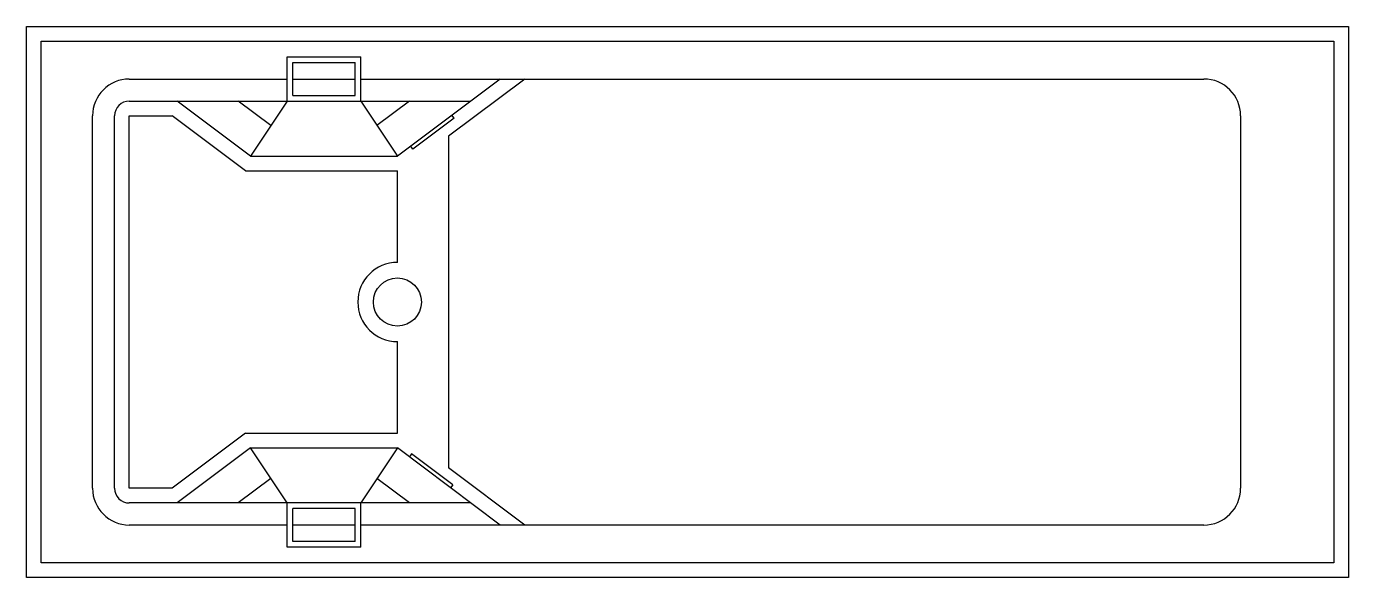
# Model space of a CAD drawing. Header units: millimetres. Extents: x -2982.36 to -2980.56, y 2941.87 to 2942.62.
import ezdxf

# ---------------------------------------------------------------- set-up
doc = ezdxf.new("R2010")
doc.units = ezdxf.units.MM
doc.header["$LTSCALE"] = 10
doc.layers.add('banheiro_louças', color=2, linetype='Continuous')

msp = doc.modelspace()

# ---------------------------------------------------------------- linework, layer by layer
at = {"layer": 'banheiro_louças'}
for p, q in [((-2982.3603, 2942.6235), (-2980.5603, 2942.6235)), ((-2982.3603, 2941.8735), (-2982.3603, 2942.6235)), ((-2980.5603, 2942.6235), (-2980.5603, 2941.8735)), ((-2982.3403, 2942.6035), (-2980.5803, 2942.6035)), ((-2982.3403, 2941.8935), (-2982.3403, 2942.6035)), ((-2980.5803, 2942.6035), (-2980.5803, 2941.8935)), ((-2980.5803, 2941.8935), (-2982.3403, 2941.8935)), ((-2980.5603, 2941.8735), (-2982.3603, 2941.8735))]:
    msp.add_line(p, q, dxfattribs=at)
at = {"layer": 'banheiro_louças', "color": 1}
for p, q in [((-2982.0053, 2942.522), (-2982.0053, 2942.582)), ((-2982.0053, 2942.582), (-2981.9053, 2942.582)), ((-2981.9978, 2942.5295), (-2981.9978, 2942.5745)), ((-2981.9978, 2942.5745), (-2981.9128, 2942.5745)), ((-2981.9128, 2942.5295), (-2981.9128, 2942.5745)), ((-2981.9053, 2942.522), (-2981.9053, 2942.582)), ((-2982.2203, 2942.552), (-2982.0053, 2942.552)), ((-2981.9978, 2942.552), (-2981.9128, 2942.552)), ((-2981.9053, 2942.552), (-2980.7573, 2942.552)), ((-2981.7153, 2942.552), (-2981.8553, 2942.447)), ((-2981.682, 2942.552), (-2981.7856, 2942.4744)), ((-2982.2203, 2942.522), (-2981.7553, 2942.522)), ((-2982.0553, 2942.447), (-2982.1553, 2942.522)), ((-2982.0276, 2942.4887), (-2982.072, 2942.522)), ((-2982.0053, 2942.522), (-2982.0553, 2942.447)), ((-2981.9978, 2942.5295), (-2981.9128, 2942.5295)), ((-2981.9053, 2942.522), (-2981.8553, 2942.447)), ((-2981.8387, 2942.522), (-2981.8831, 2942.4887)), ((-2982.2703, 2941.995), (-2982.2703, 2942.502)), ((-2982.2403, 2941.995), (-2982.2403, 2942.502)), ((-2982.2203, 2941.995), (-2982.2203, 2942.502)), ((-2982.2203, 2942.502), (-2982.162, 2942.502)), ((-2982.062, 2942.427), (-2982.162, 2942.502)), ((-2981.7782, 2942.4987), (-2981.8342, 2942.4567)), ((-2981.7782, 2942.4987), (-2981.7812, 2942.5027)), ((-2980.7073, 2942.502), (-2980.7073, 2941.995)), ((-2981.8342, 2942.4567), (-2981.8372, 2942.4607)), ((-2981.7856, 2942.4744), (-2981.7856, 2942.0227)), ((-2982.0553, 2942.447), (-2981.8553, 2942.447)), ((-2982.062, 2942.427), (-2981.8553, 2942.427)), ((-2981.8553, 2942.3024), (-2981.8553, 2942.427)), ((-2981.8553, 2942.07), (-2981.8553, 2942.1946)), ((-2982.062, 2942.07), (-2982.162, 2941.995)), ((-2982.062, 2942.07), (-2981.8553, 2942.07)), ((-2982.0553, 2942.05), (-2982.1553, 2941.975)), ((-2982.0553, 2942.05), (-2981.8553, 2942.05)), ((-2982.0053, 2941.975), (-2982.0553, 2942.05)), ((-2981.8553, 2942.05), (-2981.9053, 2941.975)), ((-2981.7153, 2941.945), (-2981.8553, 2942.05)), ((-2981.8359, 2942.0417), (-2981.8389, 2942.0377)), ((-2981.7799, 2941.9997), (-2981.8359, 2942.0417)), ((-2981.682, 2941.945), (-2981.7856, 2942.0227)), ((-2982.162, 2941.995), (-2982.2203, 2941.995)), ((-2982.0276, 2942.0084), (-2982.072, 2941.975)), ((-2981.8387, 2941.975), (-2981.8831, 2942.0084)), ((-2981.7799, 2941.9997), (-2981.7829, 2941.9957)), ((-2981.7553, 2941.975), (-2982.2203, 2941.975)), ((-2982.0053, 2941.915), (-2982.0053, 2941.975)), ((-2981.9053, 2941.915), (-2981.9053, 2941.975)), ((-2981.9128, 2941.9675), (-2981.9978, 2941.9675)), ((-2981.9978, 2941.9225), (-2981.9978, 2941.9675)), ((-2981.9128, 2941.9225), (-2981.9128, 2941.9675)), ((-2982.0053, 2941.945), (-2982.2203, 2941.945)), ((-2981.9128, 2941.945), (-2981.9978, 2941.945)), ((-2980.7573, 2941.945), (-2981.9053, 2941.945)), ((-2981.9128, 2941.9225), (-2981.9978, 2941.9225)), ((-2981.9053, 2941.915), (-2982.0053, 2941.915))]:
    msp.add_line(p, q, dxfattribs=at)
msp.add_circle((-2981.8553, 2942.2485), 0.0327, dxfattribs=at)
for centre, radius, start, end in [((-2982.2203, 2942.502), 0.05, 90, 180), ((-2980.7573, 2942.502), 0.05, 0, 90), ((-2982.2203, 2942.502), 0.02, 90, 180), ((-2981.8553, 2942.2485), 0.0539, 90, 270), ((-2982.2203, 2941.995), 0.05, 180, 270), ((-2982.2203, 2941.995), 0.02, 180, 270), ((-2980.7573, 2941.995), 0.05, 270, 0)]:
    msp.add_arc(centre, radius, start, end, dxfattribs=at)

doc.saveas('drawing.dxf')
